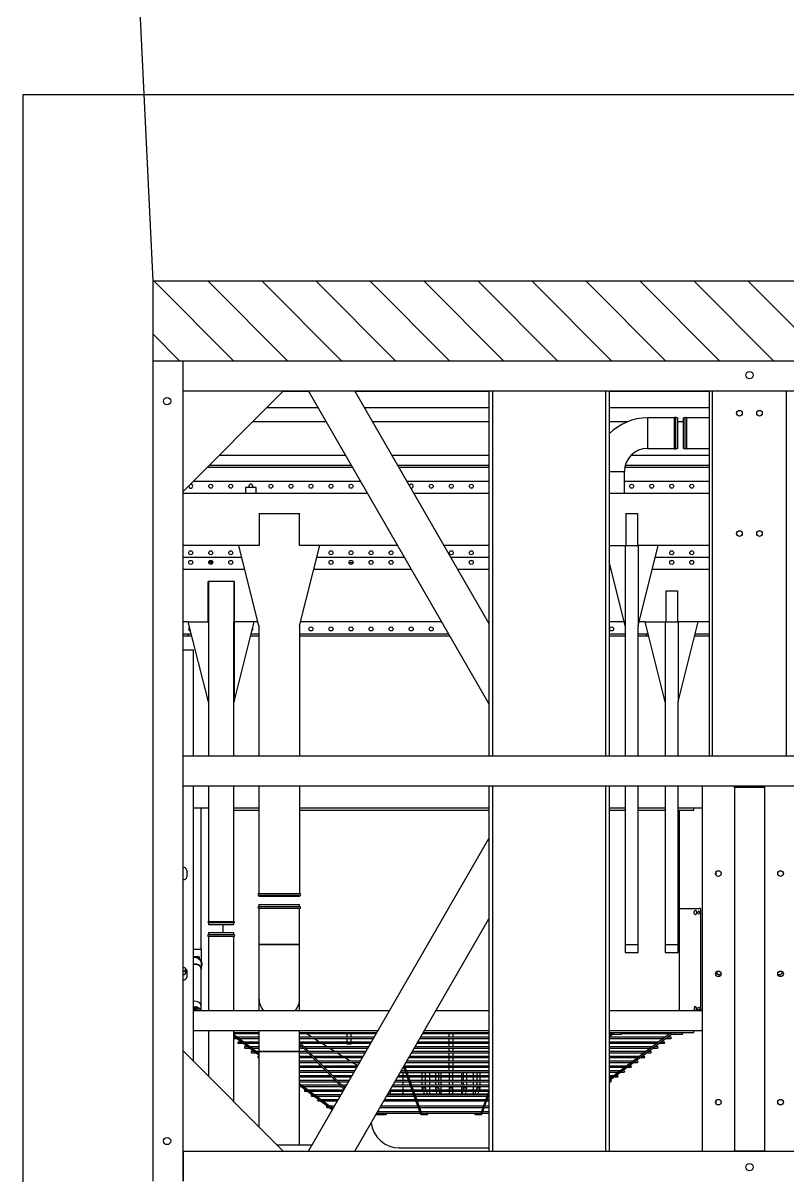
# Model space of a CAD drawing. Header units: millimetres. Extents: x 156850 to 204135, y 56350 to 74150.
# Drawn here: x 167650 to 169558, y 63653 to 66528 of the extents above; entities that cross this region are included whole.
import ezdxf

# ---------------------------------------------------------------- set-up
doc = ezdxf.new("R2010")
doc.units = ezdxf.units.MM
doc.header["$LTSCALE"] = 150
doc.layers.add('-----33 Equipment', color=5, linetype='Continuous')

# ---------------------------------------------------------------- blocks, each defined once
blk = doc.blocks.new('X-2F-PLAN$0$SE5')
at = {"color": 0, "linetype": 'Continuous'}
for p, q in [((5157, 2893.3), (5157, 2968.3)), ((5157, 2968.3), (5157, 923.3)), ((5232, 2968.3), (5232, 923.3)), ((5157, 2893.3), (2331, 2893.3)), ((3706.5, 2893.3), (3781.5, 2893.3)), ((3706.5, 1986.3), (3706.5, 2893.3)), ((3781.5, 1986.3), (3781.5, 2893.3)), ((3861.5, 2893.3), (3861.5, 1983.3)), ((4094, 1983.3), (4094, 2893.3)), ((4103, 1983.3), (4103, 2893.3)), ((4385, 1983.3), (4385, 2893.3)), ((4394, 1983.3), (4394, 2893.3)), ((4844, 2893.3), (4394, 2113.9)), ((4728.5, 2893.3), (4394, 2313.9)), ((4618, 2885.3), (4394, 2885.3)), ((4835.3, 2878.3), (4922, 2878.3)), ((4866.2, 2878.3), (4866.2, 2645.1)), ((4907, 2893.3), (5157, 2643.3)), ((4967.8, 2645.1), (4967.8, 2832.5)), ((4411.4, 2800.9), (4394, 2752.3)), ((4394, 2743.4), (4414.2, 2799.7)), ((4410.7, 2798.8), (4394, 2798.8)), ((4394, 2795.8), (4409.6, 2795.8)), ((4428.5, 2801.8), (4412.7, 2801.8)), ((4412.8, 2795.8), (4563.2, 2795.8)), ((4563.1, 2798.8), (4412.9, 2798.8)), ((4563.3, 2801.8), (4547.5, 2801.8)), ((4561.8, 2799.7), (4605, 2679.3)), ((4607, 2682.8), (4564.5, 2800.9)), ((4674, 2798.8), (4565.3, 2798.8)), ((4566.4, 2795.8), (4672.2, 2795.8)), ((4675.7, 2801.8), (4650.6, 2801.8)), ((4866.2, 2729.3), (4784.5, 2790.3)), ((3659.7, 2769.4), (3659.7, 2773.1)), ((3828.2, 2769.4), (3828.2, 2773.1)), ((4405.5, 2784.3), (4394, 2784.3)), ((4394, 2781.3), (4404.4, 2781.3)), ((4399.7, 2768.3), (4394, 2768.3)), ((4394, 2765.3), (4398.6, 2765.3)), ((4401.8, 2765.3), (4574.2, 2765.3)), ((4573.1, 2768.3), (4402.9, 2768.3)), ((4407.6, 2781.3), (4568.4, 2781.3)), ((4567.3, 2784.3), (4408.7, 2784.3)), ((4665.6, 2784.3), (4570.5, 2784.3)), ((4571.6, 2781.3), (4663.9, 2781.3)), ((4656.4, 2768.3), (4576.3, 2768.3)), ((4577.3, 2765.3), (4654.6, 2765.3)), ((4770.1, 2765.3), (4813, 2765.3)), ((4809, 2768.3), (4771.8, 2768.3)), ((4779.3, 2781.3), (4791.5, 2781.3)), ((4787.5, 2784.3), (4781.1, 2784.3)), ((4783, 2787.6), (4866.2, 2725.6)), ((4798.1, 2784.3), (4792.5, 2784.3)), ((4796.6, 2781.3), (4798.1, 2781.3)), ((4819.8, 2768.3), (4814, 2768.3)), ((4818, 2765.3), (4819.8, 2765.3)), ((5030.2, 2770), (5030.2, 2593.3)), ((4395.4, 2756.3), (4394, 2756.3)), ((4581.7, 2744.3), (4394, 2744.3)), ((4394, 2741.3), (4582.8, 2741.3)), ((4586, 2732.3), (4394, 2732.3)), ((4579.5, 2750.3), (4396.4, 2750.3)), ((4397.5, 2753.3), (4578.5, 2753.3)), ((4577.4, 2756.3), (4398.6, 2756.3)), ((4417.9, 2741.3), (4415.8, 2735.3)), ((4415.8, 2735.3), (4415.8, 2732.3)), ((4423.3, 2735.3), (4415.8, 2735.3)), ((4421, 2750.3), (4418.9, 2744.3)), ((4425.4, 2741.3), (4423.3, 2735.3)), ((4423.3, 2735.3), (4423.3, 2732.3)), ((4428.5, 2750.3), (4426.4, 2744.3)), ((4433.6, 2744.3), (4433.6, 2750.3)), ((4433.6, 2732.3), (4433.6, 2741.3)), ((4450.4, 2741.3), (4449.3, 2735.3)), ((4449.3, 2735.3), (4449.3, 2732.3)), ((4457.2, 2735.3), (4449.3, 2735.3)), ((4451.9, 2750.3), (4450.9, 2744.3)), ((4458.2, 2741.3), (4457.2, 2735.3)), ((4457.2, 2735.3), (4457.2, 2732.3)), ((4459.8, 2750.3), (4458.8, 2744.3)), ((4462.4, 2744.3), (4462.4, 2750.3)), ((4462.4, 2732.3), (4462.4, 2741.3)), ((4484, 2750.3), (4484, 2744.3)), ((4484, 2741.3), (4484, 2735.3)), ((4484, 2735.3), (4484, 2732.3)), ((4492, 2735.3), (4484, 2735.3)), ((4492, 2750.3), (4492, 2744.3)), ((4492, 2741.3), (4492, 2735.3)), ((4492, 2735.3), (4492, 2732.3)), ((4513.6, 2744.3), (4513.6, 2750.3)), ((4513.6, 2732.3), (4513.6, 2741.3)), ((4516.2, 2750.3), (4517.2, 2744.3)), ((4517.7, 2741.3), (4518.8, 2735.3)), ((4518.8, 2735.3), (4518.8, 2732.3)), ((4526.7, 2735.3), (4518.8, 2735.3)), ((4524.1, 2750.3), (4525.1, 2744.3)), ((4525.6, 2741.3), (4526.7, 2735.3)), ((4526.7, 2735.3), (4526.7, 2732.3)), ((4542.4, 2744.3), (4542.4, 2750.3)), ((4542.4, 2732.3), (4542.4, 2741.3)), ((4547.5, 2750.3), (4549.6, 2744.3)), ((4550.6, 2741.3), (4552.6, 2735.3)), ((4552.6, 2735.3), (4552.6, 2732.3)), ((4560.2, 2735.3), (4552.6, 2735.3)), ((4555, 2750.3), (4557.1, 2744.3)), ((4558.1, 2741.3), (4560.2, 2735.3)), ((4560.2, 2735.3), (4560.2, 2732.3)), ((4649.4, 2756.3), (4580.6, 2756.3)), ((4581.6, 2753.3), (4647.7, 2753.3)), ((4646.2, 2750.3), (4582.7, 2750.3)), ((4642.5, 2744.3), (4584.9, 2744.3)), ((4586, 2741.3), (4640.8, 2741.3)), ((4635.6, 2732.3), (4589.2, 2732.3)), ((4607.6, 2750.3), (4607.6, 2744.3)), ((4607.6, 2741.3), (4607.6, 2732.3)), ((4639.6, 2750.3), (4639.6, 2744.3)), ((4639.6, 2741.3), (4639.6, 2739.3)), ((4758, 2732.3), (4751, 2732.3)), ((4753.6, 2736.8), (4866.2, 2622)), ((4866.2, 2626.3), (4755.2, 2739.4)), ((4756.2, 2741.3), (4845.1, 2741.3)), ((4841.1, 2744.3), (4758, 2744.3)), ((4857.2, 2732.3), (4762.2, 2732.3)), ((4763.2, 2753.3), (4829.1, 2753.3)), ((4825, 2756.3), (4764.9, 2756.3)), ((4836.4, 2756.3), (4830.1, 2756.3)), ((4834.1, 2753.3), (4836.4, 2753.3)), ((4853, 2744.3), (4846.1, 2744.3)), ((4850.2, 2741.3), (4853, 2741.3)), ((4866.2, 2732.3), (4862.2, 2732.3)), ((4094, 2717.5), (3938.9, 2601.8)), ((3939.9, 2598.8), (4094, 2713.8)), ((4081.6, 2708.3), (4073.1, 2708.3)), ((4073.1, 2705.3), (4077.6, 2705.3)), ((4082.6, 2705.3), (4094, 2705.3)), ((4094, 2708.3), (4086.6, 2708.3)), ((4094, 2720.3), (4089.7, 2720.3)), ((4089.7, 2717.3), (4093.7, 2717.3)), ((4394, 2729.3), (4587.1, 2729.3)), ((4590.3, 2720.3), (4394, 2720.3)), ((4394, 2717.3), (4591.5, 2717.3)), ((4594.6, 2708.3), (4394, 2708.3)), ((4394, 2705.3), (4595.7, 2705.3)), ((4415.8, 2729.3), (4415.8, 2720.3)), ((4415.8, 2717.3), (4415.8, 2708.3)), ((4415.8, 2705.3), (4415.8, 2698.3)), ((4423.3, 2729.3), (4423.3, 2720.3)), ((4423.3, 2717.3), (4423.3, 2708.3)), ((4423.3, 2705.3), (4423.3, 2698.3)), ((4433.6, 2720.3), (4433.6, 2729.3)), ((4433.6, 2708.3), (4433.6, 2717.3)), ((4433.6, 2698.3), (4433.6, 2705.3)), ((4449.3, 2729.3), (4449.3, 2720.3)), ((4449.3, 2717.3), (4449.3, 2708.3)), ((4449.3, 2705.3), (4449.3, 2698.3)), ((4457.2, 2729.3), (4457.2, 2720.3)), ((4457.2, 2717.3), (4457.2, 2708.3)), ((4457.2, 2705.3), (4457.2, 2698.3)), ((4462.4, 2720.3), (4462.4, 2729.3)), ((4462.4, 2708.3), (4462.4, 2717.3)), ((4462.4, 2698.3), (4462.4, 2705.3)), ((4484, 2729.3), (4484, 2720.3)), ((4484, 2717.3), (4484, 2708.3)), ((4484, 2705.3), (4484, 2698.3)), ((4492, 2729.3), (4492, 2720.3)), ((4492, 2717.3), (4492, 2708.3)), ((4492, 2705.3), (4492, 2698.3)), ((4513.6, 2720.3), (4513.6, 2729.3)), ((4513.6, 2708.3), (4513.6, 2717.3)), ((4513.6, 2698.3), (4513.6, 2705.3)), ((4518.8, 2729.3), (4518.8, 2720.3)), ((4518.8, 2717.3), (4518.8, 2708.3)), ((4518.8, 2705.3), (4518.8, 2698.3)), ((4526.7, 2729.3), (4526.7, 2720.3)), ((4526.7, 2717.3), (4526.7, 2708.3)), ((4526.7, 2705.3), (4526.7, 2698.3)), ((4542.4, 2720.3), (4542.4, 2729.3)), ((4542.4, 2708.3), (4542.4, 2717.3)), ((4542.4, 2698.3), (4542.4, 2705.3)), ((4552.6, 2729.3), (4552.6, 2720.3)), ((4552.6, 2717.3), (4552.6, 2708.3)), ((4552.6, 2705.3), (4552.6, 2698.3)), ((4560.2, 2729.3), (4560.2, 2720.3)), ((4560.2, 2717.3), (4560.2, 2708.3)), ((4560.2, 2705.3), (4560.2, 2698.3)), ((4590.3, 2729.3), (4633.8, 2729.3)), ((4628.6, 2720.3), (4593.5, 2720.3)), ((4594.6, 2717.3), (4626.9, 2717.3)), ((4621.7, 2708.3), (4597.8, 2708.3)), ((4598.9, 2705.3), (4620, 2705.3)), ((4607.6, 2729.3), (4607.6, 2720.3)), ((4607.6, 2717.3), (4607.6, 2708.3)), ((4607.6, 2705.3), (4607.6, 2698.3)), ((4735.5, 2705.3), (4784.5, 2705.3)), ((4781.6, 2708.3), (4737.2, 2708.3)), ((4742.4, 2717.3), (4772.7, 2717.3)), ((4769.8, 2720.3), (4744.1, 2720.3)), ((4749.3, 2729.3), (4761, 2729.3)), ((4765.2, 2729.3), (4861.2, 2729.3)), ((4866.2, 2720.3), (4774, 2720.3)), ((4776.9, 2717.3), (4866.2, 2717.3)), ((4866.2, 2708.3), (4785.8, 2708.3)), ((4788.7, 2705.3), (4866.2, 2705.3)), ((5093.7, 2593.3), (5093.7, 2706.5)), ((4049.4, 2684.3), (4039.9, 2684.3)), ((4039.9, 2681.3), (4045.4, 2681.3)), ((4050.4, 2681.3), (4094, 2681.3)), ((4094, 2684.3), (4054.4, 2684.3)), ((4065.5, 2696.3), (4056.5, 2696.3)), ((4056.5, 2693.3), (4061.5, 2693.3)), ((4066.5, 2693.3), (4094, 2693.3)), ((4094, 2696.3), (4070.5, 2696.3)), ((4394, 2698.3), (4598.2, 2698.3)), ((4598.9, 2696.3), (4394, 2696.3)), ((4394, 2693.3), (4600, 2693.3)), ((4603.2, 2684.3), (4394, 2684.3)), ((4394, 2681.3), (4604.3, 2681.3)), ((4483, 2693.3), (4483, 2684.3)), ((4483, 2681.3), (4483, 2672.3)), ((4493, 2693.3), (4493, 2684.3)), ((4493, 2681.3), (4493, 2672.3)), ((4601.4, 2698.3), (4615.9, 2698.3)), ((4614.8, 2696.3), (4602.1, 2696.3)), ((4603.2, 2693.3), (4613.1, 2693.3)), ((4607.9, 2684.3), (4606.4, 2684.3)), ((4721, 2681.3), (4808, 2681.3)), ((4721.4, 2681), (4735.3, 2672.3)), ((4805.1, 2684.3), (4723.3, 2684.3)), ((4728.5, 2693.3), (4796.3, 2693.3)), ((4793.3, 2696.3), (4730.3, 2696.3)), ((4866.2, 2696.3), (4797.5, 2696.3)), ((4800.5, 2693.3), (4866.2, 2693.3)), ((4866.2, 2684.3), (4809.3, 2684.3)), ((4812.3, 2681.3), (4866.2, 2681.3)), ((4001.2, 2648.3), (3990, 2648.3)), ((3990, 2645.3), (3997.2, 2645.3)), ((4002.2, 2645.3), (4094, 2645.3)), ((4094, 2648.3), (4006.2, 2648.3)), ((4017.3, 2660.3), (4006.6, 2660.3)), ((4006.6, 2657.3), (4013.2, 2657.3)), ((4018.3, 2657.3), (4094, 2657.3)), ((4094, 2660.3), (4022.3, 2660.3)), ((4033.4, 2672.3), (4023.2, 2672.3)), ((4023.2, 2669.3), (4029.3, 2669.3)), ((4034.3, 2669.3), (4094, 2669.3)), ((4094, 2672.3), (4038.4, 2672.3)), ((4600.9, 2672.3), (4394, 2672.3)), ((4394, 2669.3), (4599.2, 2669.3)), ((4594, 2660.3), (4394, 2660.3)), ((4394, 2657.3), (4592.3, 2657.3)), ((4587.1, 2648.3), (4394, 2648.3)), ((4394, 2645.3), (4585.3, 2645.3)), ((4483, 2669.3), (4483, 2660.3)), ((4483, 2657.3), (4483, 2648.3)), ((4483, 2645.3), (4483, 2636.3)), ((4493, 2669.3), (4493, 2660.3)), ((4493, 2657.3), (4493, 2648.3)), ((4493, 2645.3), (4493, 2636.3)), ((4700.8, 2645.3), (4843.4, 2645.3)), ((4840.4, 2648.3), (4702.5, 2648.3)), ((4707.7, 2657.3), (4831.6, 2657.3)), ((4828.7, 2660.3), (4709.5, 2660.3)), ((4714.7, 2669.3), (4819.8, 2669.3)), ((4816.9, 2672.3), (4716.4, 2672.3)), ((4740.1, 2669.3), (4754.5, 2660.3)), ((4759.3, 2657.3), (4773.6, 2648.3)), ((4778.4, 2645.3), (4792.8, 2636.3)), ((4866.2, 2672.3), (4821.1, 2672.3)), ((4824, 2669.3), (4866.2, 2669.3)), ((4866.2, 2660.3), (4832.9, 2660.3)), ((4835.8, 2657.3), (4866.2, 2657.3)), ((4866.2, 2648.3), (4844.6, 2648.3)), ((4847.6, 2645.3), (4866.2, 2645.3)), ((4866.2, 2645.1), (4967.8, 2645.1)), ((4866.2, 2645.1), (4866.2, 2593.3)), ((4967.8, 2645.1), (4866.2, 2645.1)), ((4969.4, 2660.3), (4967.8, 2660.3)), ((4967.8, 2657.3), (4969.4, 2657.3)), ((5030.2, 2606.9), (4967.8, 2653.5)), ((4967.8, 2649.8), (5030.2, 2603.2)), ((4969.8, 2648.3), (4967.8, 2648.3)), ((4967.8, 2645.3), (4973.8, 2645.3)), ((4967.8, 2593.3), (4967.8, 2645.1)), ((4986, 2648.3), (4974.8, 2648.3)), ((4978.8, 2645.3), (4986, 2645.3)), ((5132, 1983.3), (5132, 2668.3)), ((3969, 2624.3), (3956.7, 2624.3)), ((3956.7, 2621.3), (3965, 2621.3)), ((3970, 2621.3), (4094, 2621.3)), ((3985.1, 2636.3), (3973.4, 2636.3)), ((3973.4, 2633.3), (3981.1, 2633.3)), ((4094, 2624.3), (3974, 2624.3)), ((3986.1, 2633.3), (4094, 2633.3)), ((4094, 2636.3), (3990.1, 2636.3)), ((4580.1, 2636.3), (4394, 2636.3)), ((4394, 2633.3), (4578.4, 2633.3)), ((4573.2, 2624.3), (4394, 2624.3)), ((4394, 2621.3), (4571.5, 2621.3)), ((4483, 2633.3), (4483, 2624.3)), ((4483, 2621.3), (4483, 2612.3)), ((4493, 2633.3), (4493, 2624.3)), ((4493, 2621.3), (4493, 2612.3)), ((4687, 2621.3), (4866.2, 2621.3)), ((4864, 2624.3), (4688.7, 2624.3)), ((4693.9, 2633.3), (4855.1, 2633.3)), ((4852.2, 2636.3), (4695.6, 2636.3)), ((4738, 2626.3), (4748, 2626.3)), ((4738, 2626.3), (4738, 2624.3)), ((4738, 2621.3), (4738, 2612.3)), ((4748, 2626.3), (4748, 2624.3)), ((4748, 2621.3), (4748, 2612.3)), ((4797.6, 2633.3), (4811.9, 2624.3)), ((4816.7, 2621.3), (4831.1, 2612.3)), ((4866.2, 2636.3), (4856.4, 2636.3)), ((4859.3, 2633.3), (4866.2, 2633.3)), ((4985.9, 2636.3), (4967.8, 2636.3)), ((4967.8, 2633.3), (4989.9, 2633.3)), ((5002, 2624.3), (4967.8, 2624.3)), ((4967.8, 2621.3), (5006, 2621.3)), ((5002.6, 2636.3), (4990.9, 2636.3)), ((4994.9, 2633.3), (5002.6, 2633.3)), ((5019.3, 2624.3), (5007, 2624.3)), ((5011, 2621.3), (5019.3, 2621.3)), ((3861.5, 2593.3), (4094, 2593.3)), ((3883, 2598.3), (4094, 2598.3)), ((3883, 2598.3), (3883, 2593.8)), ((3883, 2593.8), (4094, 2593.8)), ((3929, 2601.8), (3912, 2601.8)), ((3912, 2598.8), (3929, 2598.8)), ((3918.5, 2593.8), (3918.5, 2593.3)), ((3938.9, 2601.8), (3929.2, 2601.8)), ((3929.2, 2598.8), (3939.8, 2598.8)), ((3952.9, 2612.3), (3940.1, 2612.3)), ((3940.1, 2609.3), (3948.9, 2609.3)), ((4062.6, 2600.3), (3941.9, 2600.3)), ((3953.9, 2609.3), (4093.1, 2609.3)), ((4094, 2612.3), (3958, 2612.3)), ((4081.1, 2601.8), (4064.1, 2601.8)), ((4064.1, 2598.8), (4081.1, 2598.8)), ((4081.1, 2598.8), (4086.7, 2598.8)), ((4086, 2601.8), (4081.2, 2601.8)), ((4094, 2610.2), (4085.7, 2601.8)), ((4087.2, 2599), (4094, 2605.9)), ((4094, 2600.3), (4088.5, 2600.3)), ((4566.3, 2612.3), (4394, 2612.3)), ((4394, 2609.3), (4564.6, 2609.3)), ((4559.4, 2600.3), (4394, 2600.3)), ((4394, 2598.3), (4558.2, 2598.3)), ((4394, 2593.8), (4555.6, 2593.8)), ((4394, 2593.3), (4555.3, 2593.3)), ((4483, 2609.3), (4483, 2600.3)), ((4493, 2609.3), (4493, 2600.3)), ((4670.8, 2593.3), (5132, 2593.3)), ((4671.1, 2593.8), (4866.2, 2593.8)), ((4673.7, 2598.3), (4866.2, 2598.3)), ((4866.2, 2600.3), (4674.8, 2600.3)), ((4680, 2609.3), (4866.2, 2609.3)), ((4866.2, 2612.3), (4681.8, 2612.3)), ((4738, 2609.3), (4738, 2600.3)), ((4748, 2609.3), (4748, 2600.3)), ((4835.9, 2609.3), (4850.2, 2600.3)), ((5018, 2612.3), (4967.8, 2612.3)), ((4967.8, 2609.3), (5022.1, 2609.3)), ((5030.2, 2600.3), (4967.8, 2600.3)), ((4967.8, 2598.3), (5030.2, 2598.3)), ((4967.8, 2593.8), (5030.2, 2593.8)), ((5030.2, 2612.3), (5023, 2612.3)), ((5027.1, 2609.3), (5030.2, 2609.3)), ((3861.5, 2543.3), (4094, 2543.3)), ((3865.4, 2543.3), (3865.4, 2290.5)), ((3918.5, 2543.3), (3918.5, 2042.8)), ((4394, 2543.3), (4526.5, 2543.3)), ((4641.9, 2543.3), (5132, 2543.3)), ((4866.2, 2543.3), (4866.2, 2511.7)), ((4967.8, 2511.7), (4967.8, 2543.3)), ((5030.2, 2543.3), (5030.2, 2358.3)), ((5093.7, 2358.3), (5093.7, 2543.3)), ((5112, 2543.3), (5112, 2531)), ((5112, 2531), (5112, 2439)), ((4866.2, 2511.7), (4866.2, 2378.3)), ((4967.8, 2378.3), (4967.8, 2511.7)), ((3659.7, 2449.4), (3659.7, 2453.1)), ((3662, 2446.3), (3662, 2445.9)), ((3826, 2446.3), (3826, 2445.9)), ((3828.2, 2449.4), (3828.2, 2453.1)), ((5147.7, 2443.3), (5147.7, 2459.3)), ((5150, 2446.3), (5150, 2438.1)), ((5111, 2439), (5111, 2427.9)), ((5111, 2420.6), (5111, 2389.8)), ((3954, 2398.5), (3922, 2398.5)), ((3922, 2398.5), (3922, 2378.3)), ((3954, 2378.3), (3954, 2398.5)), ((4054, 2398.5), (4022, 2398.5)), ((4022, 2398.5), (4022, 2378.3)), ((4054, 2378.3), (4054, 2398.5)), ((5132, 2389.8), (5111, 2389.8)), ((5112, 2389.8), (5112, 2038.3)), ((5116.5, 2411.9), (5122.2, 2411.9)), ((5116.5, 2408.9), (5116.5, 2411.9)), ((5116.5, 2408.9), (5132, 2408.9)), ((3954, 2378.3), (3922, 2378.3)), ((3922, 2378.3), (3922, 1983.3)), ((3954, 2378.3), (3922, 2378.3)), ((3954, 1983.3), (3954, 2378.3)), ((4054, 2378.3), (4022, 2378.3)), ((4022, 2378.3), (4022, 1983.3)), ((4054, 2378.3), (4022, 2378.3)), ((4054, 1983.3), (4054, 2378.3)), ((4967.8, 2378.3), (4866.2, 2378.3)), ((4866.2, 2378.3), (4866.2, 2288.3)), ((4866.2, 2378.3), (4967.8, 2378.3)), ((4967.8, 2288.3), (4967.8, 2378.3)), ((5030.2, 2358.3), (5093.7, 2358.3)), ((5093.7, 2353.3), (5030.2, 2353.3)), ((5030.2, 2353.3), (5030.2, 2348.3)), ((5093.7, 2348.3), (5030.2, 2348.3)), ((5057.5, 2328.3), (5057.5, 2348.3)), ((5093.7, 2348.3), (5093.7, 2353.3)), ((5093.7, 2328.3), (5030.2, 2328.3)), ((5030.2, 2328.3), (5030.2, 2323.8)), ((5030.2, 2323.8), (5093.7, 2323.8)), ((5093.7, 2320.8), (5030.2, 2320.8)), ((5030.2, 2320.8), (5030.2, 1983.3)), ((5093.7, 2323.8), (5093.7, 2328.3)), ((5093.7, 1983.3), (5093.7, 2320.8)), ((3918.5, 2288.3), (3869.1, 2288.3)), ((4866.2, 2288.3), (4967.8, 2288.3)), ((4967.8, 2283.3), (4866.2, 2283.3)), ((4866.2, 2283.3), (4866.2, 2278.3)), ((4967.8, 2278.3), (4866.2, 2278.3)), ((4967.8, 2278.3), (4967.8, 2283.3)), ((4866, 2258.3), (4968, 2258.3)), ((4866, 2258.3), (4866, 2255.8)), ((4866, 2255.8), (4968, 2255.8)), ((4968, 2250.8), (4866, 2250.8)), ((4866, 2250.8), (4866, 1983.3)), ((4968, 2255.8), (4968, 2258.3)), ((4968, 1983.3), (4968, 2250.8)), ((3659.7, 2199.4), (3659.7, 2203.1)), ((3828.2, 2199.4), (3828.2, 2203.1)), ((5147.7, 2193.3), (5147.7, 2209.3)), ((3922, 2042.8), (3883, 2042.8)), ((3883, 2042.8), (3883, 2038.3)), ((4022, 2042.8), (3954, 2042.8)), ((4094, 2042.8), (4054, 2042.8)), ((4866, 2042.8), (4394, 2042.8)), ((5030.2, 2042.8), (4968, 2042.8)), ((3861.5, 2038.3), (3922, 2038.3)), ((3954, 2038.3), (4022, 2038.3)), ((4054, 2038.3), (4094, 2038.3)), ((4394, 2038.3), (4866, 2038.3)), ((4968, 2038.3), (5030.2, 2038.3)), ((5093.7, 2038.3), (5132, 2038.3)), ((3706.5, 1983.3), (3706.5, 1986.3)), ((3706.5, 1986.3), (3781.5, 1986.3)), ((3739.5, 1983.3), (3739.5, 1986.3)), ((3744, 1983.3), (3744, 1986.3)), ((3744, 1983.3), (3744, 1986.3)), ((3748.5, 1986.3), (3748.5, 1983.3)), ((3766, 1983.3), (3766, 1986.3)), ((3781.5, 1986.3), (3781.5, 1983.3)), ((2331, 1983.3), (5157, 1983.3)), ((5157, 1983.3), (5157, 1908.3)), ((2331, 1908.3), (5157, 1908.3)), ((3652, 1908.3), (3652, 998.3)), ((3836, 1908.3), (3836, 998.3)), ((3844, 1908.3), (3844, 998.3)), ((3922, 1908.3), (3922, 1773.3)), ((3954, 1773.3), (3954, 1908.3)), ((4022, 1908.3), (4022, 1583.3)), ((4054, 1583.3), (4054, 1908.3)), ((4094, 998.3), (4094, 1908.3)), ((4103, 998.3), (4103, 1908.3)), ((4385, 998.3), (4385, 1908.3)), ((4394, 998.3), (4394, 1908.3)), ((4866, 1908.3), (4866, 1582.5)), ((4968, 1582.5), (4968, 1908.3)), ((5030.2, 1908.3), (5030.2, 1573.3)), ((5093.7, 1573.3), (5093.7, 1908.3)), ((5132, 1643.3), (5132, 1908.3)), ((3922, 1773.3), (3872, 1573.3)), ((3922, 1573.3), (3922, 1773.3)), ((3954, 1773.3), (4004, 1573.3)), ((3954, 1573.3), (3954, 1773.3)), ((4844, 998.3), (4394, 1777.7)), ((5030, 1773.3), (4980, 1573.3)), ((5030, 1573.3), (5030, 1773.3)), ((5094, 1773.3), (5144, 1573.3)), ((5094, 1573.3), (5094, 1773.3)), ((5157, 1643.3), (5132, 1643.3)), ((3844, 1609.3), (3881, 1609.3)), ((3879.5, 1603.3), (3844, 1603.3)), ((4022, 1583.3), (3972, 1383.3)), ((3995, 1609.3), (4022, 1609.3)), ((4022, 1603.3), (3996.5, 1603.3)), ((4002, 1603.3), (4002, 1609.3)), ((4022, 1383.3), (4022, 1583.3)), ((4054, 1609.3), (4094, 1609.3)), ((4094, 1603.3), (4054, 1603.3)), ((4054, 1583.3), (4094, 1423.3)), ((4054, 1383.3), (4054, 1583.3)), ((4491.2, 1609.3), (4866, 1609.3)), ((4866, 1603.3), (4494.7, 1603.3)), ((4866.2, 1583.3), (4816.2, 1383.3)), ((4967.8, 1583.3), (5017.8, 1383.3)), ((4968, 1609.3), (4989, 1609.3)), ((4987.5, 1603.3), (4968, 1603.3)), ((5030, 1609.3), (5030.2, 1609.3)), ((5030.2, 1603.3), (5030, 1603.3)), ((5093.7, 1609.3), (5094, 1609.3)), ((5094, 1603.3), (5093.7, 1603.3)), ((5135, 1609.3), (5157, 1609.3)), ((5157, 1603.3), (5136.5, 1603.3)), ((5144, 1603.3), (5144, 1609.3)), ((3844, 1573.3), (3872, 1573.3)), ((3872, 1573.3), (3922, 1573.3)), ((3922, 1573.3), (3922, 1573.3)), ((3954, 1573.3), (3922, 1573.3)), ((3923.2, 1495.8), (3923.2, 1573.3)), ((3952.8, 1495.8), (3952.8, 1573.3)), ((3954, 1573.3), (3954, 1573.3)), ((4004, 1573.3), (3954, 1573.3)), ((4004, 1573.3), (4019.5, 1573.3)), ((4056.5, 1573.3), (4094, 1573.3)), ((4728.5, 998.3), (4394, 1577.7)), ((4394, 1573.3), (4396.5, 1573.3)), ((4512, 1573.3), (4863.7, 1573.3)), ((4970.3, 1573.3), (4980, 1573.3)), ((4980, 1573.3), (5030, 1573.3)), ((5029.9, 1473.3), (5029.9, 1569.3)), ((5030, 1573.3), (5030.2, 1573.3)), ((5030.6, 1573.3), (5030.2, 1573.3)), ((5030.6, 1473.3), (5030.6, 1573.3)), ((5093.7, 1573.3), (5093.3, 1573.3)), ((5093.3, 1473.3), (5093.3, 1573.3)), ((5093.7, 1573.3), (5094, 1573.3)), ((5144, 1573.3), (5094, 1573.3)), ((5094.1, 1569.3), (5094.1, 1473.3)), ((5144, 1573.3), (5157, 1573.3)), ((5094.1, 1549.3), (5093.3, 1549.3)), ((3952.8, 1495.8), (3923.2, 1495.8)), ((5029.9, 1473.3), (5030.6, 1473.3)), ((5030.6, 1473.3), (5093.3, 1473.3)), ((5093.3, 1473.3), (5094.1, 1473.3)), ((3844, 1443.3), (3987, 1443.3)), ((4089, 1443.3), (4094, 1443.3)), ((4394, 1443.3), (4471.6, 1443.3)), ((4587.1, 1443.3), (4831.2, 1443.3)), ((5002.8, 1443.3), (5157, 1443.3)), ((3844, 1413.3), (3979.5, 1413.3)), ((3844, 1413.3), (3979.5, 1413.3)), ((4394, 1413.3), (4488.9, 1413.3)), ((4394, 1413.3), (4488.9, 1413.3)), ((4604.4, 1413.3), (4823.7, 1413.3)), ((4604.4, 1413.3), (4823.7, 1413.3)), ((4733.1, 1426.4), (4742.9, 1426.4)), ((5010.3, 1413.3), (5157, 1413.3)), ((5010.3, 1413.3), (5157, 1413.3)), ((5092.3, 1422.8), (5083.7, 1422.8)), ((5087.2, 1425.7), (5085.1, 1429.4)), ((5093, 1425.7), (5087.2, 1425.7)), ((3844, 1383.3), (3972, 1383.3)), ((3972, 1383.3), (4022, 1383.3)), ((4022, 1383.3), (4022, 1383.3)), ((4054, 1383.3), (4022, 1383.3)), ((4023.2, 1303.3), (4023.2, 1383.3)), ((4052.8, 1303.3), (4052.8, 1383.3)), ((4054, 1383.3), (4054, 1383.3)), ((4094, 1383.3), (4054, 1383.3)), ((4394, 1383.3), (4506.2, 1383.3)), ((4485.5, 1396.9), (4490.5, 1396.9)), ((4621.7, 1383.3), (4866.2, 1383.3)), ((4785.5, 1396.9), (4790.5, 1396.9)), ((4967.7, 1383.3), (5157, 1383.3)), ((5035.5, 1396.9), (5040.5, 1396.9)), ((4866.8, 1379.3), (4866.8, 1303.3)), ((4967.2, 1303.3), (4967.2, 1379.3)), ((4052.8, 1303.3), (4023.2, 1303.3)), ((4967.2, 1303.3), (4866.8, 1303.3)), ((3844, 1253.3), (4094, 1253.3)), ((4055.8, 1253.3), (4055.8, 1198.3)), ((4394, 1253.3), (4581.3, 1253.3)), ((4696.8, 1253.3), (5157, 1253.3)), ((5157, 1248.3), (4907, 998.3)), ((4974.5, 1253.3), (4974.5, 1238.3)), ((4974.5, 1238.3), (5001.5, 1238.3)), ((5001.5, 1238.3), (5001.5, 1253.3)), ((3844, 1223.3), (4055.8, 1223.3)), ((4394, 1223.3), (4598.6, 1223.3)), ((4714.1, 1223.3), (5132, 1223.3)), ((3844, 1188.3), (4055, 1188.3)), ((3844, 1183.3), (4053.8, 1183.3)), ((4094, 1198.3), (4055.8, 1198.3)), ((4094, 1198.3), (4055.8, 1198.3)), ((4394, 1188.3), (4618.8, 1188.3)), ((4394, 1183.3), (4621.7, 1183.3)), ((4734.3, 1188.3), (5097, 1188.3)), ((4737.2, 1183.3), (5092, 1183.3)), ((3844, 1158.3), (4039.5, 1158.3)), ((4394, 1158.3), (4636.1, 1158.3)), ((4751.6, 1158.3), (5067, 1158.3)), ((3901.2, 1141.1), (3844, 1141.1)), ((3901.2, 1064.8), (3901.2, 1141.1)), ((3904.2, 1141.1), (3904.2, 1064.8)), ((3908.7, 1141.1), (3904.2, 1141.1)), ((3908.7, 1141.1), (3908.7, 1064.8)), ((3923.7, 1064.8), (3923.7, 1141.1)), ((3928.2, 1141.1), (3923.7, 1141.1)), ((3928.2, 1064.8), (3928.2, 1141.1)), ((3931.2, 1141.1), (3931.2, 1064.8)), ((3998.7, 1141.1), (3931.2, 1141.1)), ((3998.7, 1064.8), (3998.7, 1141.1)), ((3998.7, 1064.8), (3998.7, 1141.1)), ((3844, 1064.8), (3901.2, 1064.8)), ((3904.2, 1064.8), (3908.7, 1064.8)), ((3923.7, 1073.8), (3908.7, 1073.8)), ((3923.7, 1064.8), (3928.2, 1064.8)), ((3931.2, 1064.8), (3998.7, 1064.8)), ((4094, 1073.8), (4046.7, 1073.8)), ((4684.9, 1073.8), (4394, 1073.8)), ((4982.5, 1073.8), (4800.4, 1073.8)), ((4094, 1038.8), (3844, 1038.8)), ((4705.1, 1038.8), (4394, 1038.8)), ((4947.5, 1038.8), (4820.6, 1038.8)), ((2331, 998.3), (5157, 998.3)), ((3844, 998.8), (4094, 998.8)), ((4394, 998.8), (4728.2, 998.8)), ((4843.7, 998.8), (4907.5, 998.8)), ((5157, 998.3), (5157, 923.3)), ((2331, 923.3), (5157, 923.3)), ((5157, 923.3), (5232, 923.3))]:
    blk.add_line(p, q, dxfattribs=at)
for centre, radius in [((3744, 2933.3), 9), ((5197, 2868.3), 9), ((3666.5, 2771.3), 7), ((3821.5, 2771.3), 7), ((3666.5, 2451.3), 7), ((3821.5, 2451.3), 7), ((3666.5, 2201.3), 7), ((3821.5, 2201.3), 7), ((4088, 1591.3), 5), ((4538, 1591.3), 5), ((4588, 1591.3), 5), ((4638, 1591.3), 5), ((4688, 1591.3), 5), ((4738, 1591.3), 5), ((4788, 1591.3), 5), ((4838, 1591.3), 5), ((3888, 1425.3), 5), ((3938, 1425.3), 5), ((4438, 1425.3), 5), ((4638, 1425.3), 5), ((4688, 1425.3), 5), ((4738, 1425.3), 5), ((4788, 1425.3), 5), ((5038, 1425.3), 5), ((5088, 1425.3), 5), ((5138, 1425.3), 5), ((3888, 1401.3), 5), ((3938, 1401.3), 5), ((4438, 1401.3), 5), ((4488, 1401.3), 5), ((4638, 1401.3), 5), ((4688, 1401.3), 5), ((4738, 1401.3), 5), ((4788, 1401.3), 5), ((5038, 1401.3), 5), ((5088, 1401.3), 5), ((5138, 1401.3), 5), ((3719, 1353.3), 7), ((3769, 1353.3), 7), ((3888, 1235.3), 5), ((3938, 1235.3), 5), ((3988, 1235.3), 5), ((4038, 1235.3), 5), ((4438, 1235.3), 5), ((4488, 1235.3), 5), ((4538, 1235.3), 5), ((4738, 1235.3), 5), ((4788, 1235.3), 5), ((4838, 1235.3), 5), ((4888, 1235.3), 5), ((4938, 1235.3), 5), ((5038, 1235.3), 5), ((5088, 1235.3), 5), ((3719, 1053.3), 7), ((3769, 1053.3), 7), ((5197, 1023.3), 9), ((3744, 958.3), 9)]:
    blk.add_circle(centre, radius, dxfattribs=at)
for centre, radius, start, end in [((4618, 2815.3), 70, 5.8737, 90), ((4798.1, 2782.8), 1.5, 270, 90), ((4819.8, 2766.8), 1.5, 270, 90), ((4836.4, 2754.8), 1.5, 270, 90), ((4853, 2742.8), 1.5, 270, 90), ((4073.1, 2706.8), 1.5, 90, 270), ((4089.7, 2718.8), 1.5, 90, 270), ((4039.9, 2682.8), 1.5, 90, 270), ((4056.5, 2694.8), 1.5, 90, 270), ((3990, 2646.8), 1.5, 90, 270), ((4006.6, 2658.8), 1.5, 90, 270), ((4023.2, 2670.8), 1.5, 90, 270), ((4969.4, 2658.8), 1.5, 270, 90), ((4986, 2646.8), 1.5, 270, 90), ((3956.7, 2622.8), 1.5, 90, 270), ((3973.4, 2634.8), 1.5, 90, 270), ((5002.6, 2634.8), 1.5, 270, 90), ((5019.3, 2622.8), 1.5, 270, 90), ((3912, 2600.3), 1.5, 90, 270), ((3923.5, 2598.8), 1.5, 180, 199.4712), ((3929, 2600.3), 1.5, 270, 90), ((3940.1, 2610.8), 1.5, 90, 270), ((4064.1, 2600.3), 1.5, 90, 270), ((4081.1, 2600.3), 1.5, 270, 90), ((4917, 2511.7), 50.8, 141.5342, 180), ((4917, 2511.7), 50.8, 141.5342, 180), ((4917, 2511.7), 50.8, 0, 38.4658), ((4917, 2511.7), 50.8, 0, 38.4658), ((3669, 2446.3), 7, 50.0993, 180), ((3669, 2438.3), 7, 81.8974, 119.8737), ((3819, 2446.3), 7, 0, 129.9008), ((3819, 2438.3), 7, 60.1263, 98.1027), ((5154.7, 2459.3), 7, 71.2507, 180), ((5157, 2446.3), 7, 90, 180), ((5157, 2438.3), 7, 90, 181.1713), ((5128, 2427.9), 18.5, 156.7685, 239.8673), ((5128, 2427.9), 17, 180, 283.609), ((5154.7, 2443.3), 7, 180, 288.7493), ((5030.2, 2355.8), 2.5, 90, 270), ((5093.7, 2355.8), 2.5, 270, 90), ((5030.2, 2322.3), 1.5, 90, 270), ((5093.7, 2322.3), 1.5, 270, 90), ((3868.9, 2292.9), 4.6, 222.8819, 272.9163), ((4866.2, 2285.8), 2.5, 90, 270), ((4967.8, 2285.8), 2.5, 270, 90), ((4866, 2253.3), 2.5, 90, 270), ((4968, 2253.3), 2.5, 270, 90), ((5154.7, 2209.3), 7, 71.2507, 180), ((5154.7, 2193.3), 7, 180, 288.7493), ((4988, 1591.3), 5, 118.7371, 213.1904), ((5138, 1591.3), 5, 0, 87.1158), ((5138, 1591.3), 5, 300.9566, 0), ((5011.2, 1569.6), 18.7, 359.1013, 11.4942), ((5112.8, 1569.6), 18.7, 168.5069, 180.8976), ((5094, 1546), 1.05, 83.8174, 127.9812), ((5094, 1534.5), 1.05, 232.0188, 276.1826), ((5094, 1514), 1.05, 83.8174, 127.9812), ((5094, 1502.5), 1.05, 232.0188, 276.1826), ((5094, 1482), 1.05, 83.8174, 127.9812), ((5092, 1434), 11.5, 219.903, 256.7326), ((5092, 1434), 9.5, 214.9001, 275.6918), ((5092, 1434), 8.3, 213.8149, 217.592), ((5092, 1434), 8.3, 262.408, 277.592), ((4588, 1235.3), 5, 80.1708, 339.8292), ((4988, 1235.3), 5, 143.1301, 0), ((4988, 1235.3), 5, 0, 36.8699), ((5138, 1235.3), 5, 0, 283.0519), ((5138, 1235.3), 5, 346.9481, 0), ((3998.7, 1198.3), 57.1, 270, 0), ((3902.7, 1141.1), 1.5, 0, 180), ((3929.7, 1141.1), 1.5, 0, 180), ((3998.7, 1198.3), 133.4, 270, 315.5715), ((3902.7, 1064.8), 1.5, 180, 0), ((3929.7, 1064.8), 1.5, 180, 0)]:
    blk.add_arc(centre, radius, start, end, dxfattribs=at)
for centre, major_axis, ratio, start_param, end_param in [((4412.8, 2800.3), (-0.89, 1.26), 0.91231, 0, 0.570541), ((4412.8, 2800.3), (-0.89, 1.26), 0.91231, 3.712133, 6.283185), ((4428.5, 2800.3), (0, 1.5), 0.965926, 3.141593, 6.283185), ((4547.5, 2800.3), (0, 1.5), 0.965926, 0, 3.141593), ((4563.2, 2800.3), (0.89, 1.26), 0.91231, 0, 2.571052), ((4563.2, 2800.3), (0.89, 1.26), 0.91231, 5.712645, 6.283185), ((4650.6, 2800.3), (0, 1.5), 0.707107, 0, 3.141593), ((3939.4, 2600.3), (0.5, -1.5), 0.234542, 0, 3.063891), ((3939.4, 2600.3), (0.5, -1.5), 0.234542, 6.205483, 6.283185), ((4086.4, 2600.3), (0.61, -1.45), 0.645273, 0, 2.87705), ((4086.4, 2600.3), (0.61, -1.45), 0.645273, 6.018642, 6.283185), ((3878.9, 2538.3), (0, 5.5), 0.573576, 0.4297, 5.853486), ((5128, 2531), (16, 0), 0.707107, 3.141593, 4.965069), ((5128, 2531), (16, 0), 0.707107, 3.141593, 4.965069), ((5128, 2545.3), (16, 0), 0.707107, 3.319485, 4.965069), ((5128, 2545.3), (12.1, 0), 0.707107, 3.378602, 5.050511), ((5128, 2531), (12.1, 0), 0.707107, 1.232674, 2.144942), ((5128, 2439), (17, 0), 0.707107, 2.796891, 4.94991), ((5128, 2439), (16, 0), 0.707107, 3.141593, 4.965069), ((3867.4, 2290.3), (-1.77, -1.77), 0.520567, -1.090831, -0.819756)]:
    blk.add_ellipse(centre, major_axis=major_axis, ratio=ratio, start_param=start_param, end_param=end_param, dxfattribs=at)
for centre, major_axis in [((3870.3, 2538.3), (0, 4)), ((3870.3, 2298.3), (0, 4)), ((3878.9, 2298.3), (0, 5.5))]:
    blk.add_ellipse(centre, major_axis=major_axis, ratio=0.573576, dxfattribs=at)
blk.add_open_spline([(3865.4, 2290.5), (3865.4, 2290.2), (3865.4, 2290), (3865.5, 2289.7)], degree=3, dxfattribs=at)
for points, knots in [([(3923.2, 1573), (3923.2, 1573.1), (3923.1, 1573.1), (3923.1, 1573.3), (3923, 1573.3), (3923, 1573.3)], [0.7530355, 0.7530355, 0.7530355, 0.7530355, 0.875, 0.875, 1, 1, 1, 1]), ([(3953, 1573.3), (3952.9, 1573.3), (3952.9, 1573.3), (3952.9, 1573.1), (3952.8, 1573.1), (3952.8, 1573), (3952.8, 1573), (3952.8, 1573)], [0, 0, 0, 0, 0.125, 0.125, 0.25, 0.25, 0.2519124, 0.2519124, 0.2519124, 0.2519124]), ([(4023, 1383.3), (4023, 1383.3), (4023.1, 1383.3), (4023.1, 1383.1), (4023.2, 1383.1), (4023.2, 1383), (4023.2, 1382.9), (4023.2, 1382.9)], [0, 0, 0, 0, 0.125, 0.125, 0.25, 0.25, 0.2688737, 0.2688737, 0.2688737, 0.2688737]), ([(4052.8, 1382.9), (4052.8, 1382.9), (4052.8, 1383), (4052.8, 1383.1), (4052.9, 1383.1), (4052.9, 1383.3), (4052.9, 1383.3), (4053, 1383.3)], [0.7346765, 0.7346765, 0.7346765, 0.7346765, 0.75, 0.75, 0.875, 0.875, 1, 1, 1, 1]), ([(4866.2, 1383.3), (4866.3, 1383.3), (4866.3, 1383.3), (4866.3, 1383.2), (4866.4, 1383.1), (4866.4, 1382.9), (4866.5, 1382.8), (4866.5, 1382.5), (4866.6, 1382.3), (4866.6, 1381.9), (4866.7, 1381.7), (4866.7, 1381.3), (4866.7, 1381.1), (4866.8, 1380.6), (4866.8, 1380.3), (4866.8, 1379.8), (4866.8, 1379.5), (4866.8, 1379.3)], [0, 0, 0, 0, 0.125, 0.125, 0.25, 0.25, 0.375, 0.375, 0.5, 0.5, 0.625, 0.625, 0.75, 0.75, 0.875, 0.875, 1, 1, 1, 1]), ([(4967.2, 1379.3), (4967.2, 1379.5), (4967.2, 1379.8), (4967.2, 1380.3), (4967.2, 1380.6), (4967.3, 1381.1), (4967.3, 1381.3), (4967.3, 1381.7), (4967.4, 1381.9), (4967.4, 1382.3), (4967.4, 1382.5), (4967.5, 1382.7), (4967.5, 1382.9), (4967.6, 1383.1), (4967.6, 1383.1), (4967.7, 1383.3), (4967.7, 1383.3), (4967.7, 1383.3)], [0, 0, 0, 0, 0.125, 0.125, 0.25, 0.25, 0.375, 0.375, 0.5, 0.5, 0.625, 0.625, 0.75, 0.75, 0.875, 0.875, 1, 1, 1, 1])]:
    blk.add_open_spline(points, degree=3, knots=knots, dxfattribs=at)
blk = doc.blocks.new('X-2F-PLAN$0$zw$C47F')
at = {"layer": '-----33 Equipment'}
h = blk.add_hatch(dxfattribs=at)
h.set_pattern_fill('ANSI31', color=256, scale=30)
h.set_pattern_definition([(45, (-286491.21, 63992.95), (-67.35192, 67.35192), [])])
h.paths.add_polyline_path([(8828.8, 136), (8828.8, 3112), (9028.8, 3112), (9028.8, 136)])
blk.add_line((9028.8, 3112), (10593.8, 3186.3), dxfattribs=at)
for points in [[(-506.2, -63.7), (-506.2, 3436.3), (9493.8, 3436.3), (9493.8, -63.7)], [(8828.8, 136), (8828.8, 3112), (9028.8, 3112), (9028.8, 136)]]:
    blk.add_lwpolyline(points, close=True, dxfattribs=at)
at = {"layer": '-----33 Equipment', "rotation": 90}
blk.add_blockref('X-2F-PLAN$0$SE5', (9752.1, -2120), dxfattribs=at)

msp = doc.modelspace()

# ---------------------------------------------------------------- block references
at = {"layer": '-----33 Equipment', "rotation": 90.00000000000001}
msp.add_blockref('X-2F-PLAN$0$zw$C47F', (171086.3, 56856.2), dxfattribs=at)

doc.saveas('drawing.dxf')
